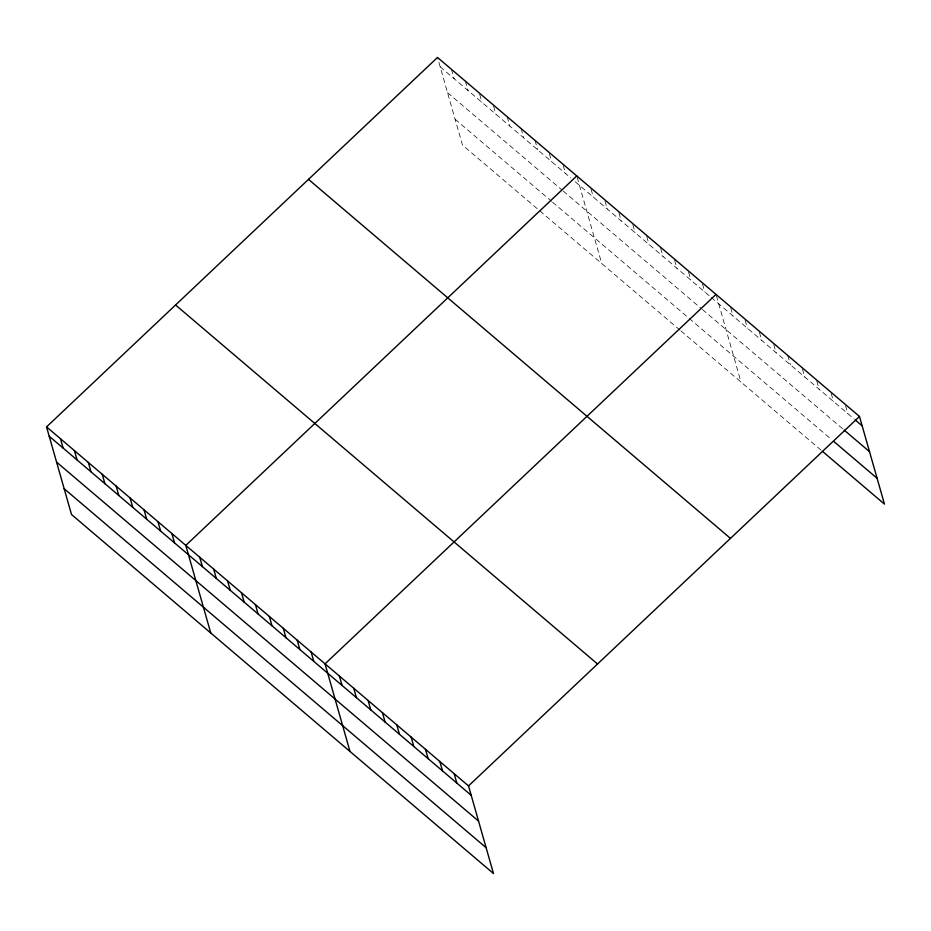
<?xml version="1.0" encoding="UTF-8"?>
<svg xmlns="http://www.w3.org/2000/svg" width="931" height="931" viewBox="0 0 931 931"><rect width="100%" height="100%" fill="white"/><g stroke="black" fill="none" stroke-linecap="round" stroke-linejoin="round"><path stroke-width="0.7" stroke-dasharray="4.66 3.49" d="M440.188 66.834L570.866 178.019M575.149 181.661L710.12 296.5M711.191 297.408L854.437 419.276M447.543 92.658L562.161 190.168M563.232 191.088L701.404 308.65M702.474 309.558L843.032 429.133M455.119 119.261L551.524 201.282M552.595 202.19L831.848 439.781M679.921 330.086L462.474 145.085L437.512 57.454M680.992 330.994L821.549 450.581M845.523 405.602L847.815 413.643M831.174 393.406L833.466 401.436M816.824 381.198L819.117 389.228M802.487 368.99L804.768 377.02M787.754 355.444L790.431 364.824M773.789 344.575L776.082 352.616M759.44 332.367L761.733 340.409M745.091 320.159L747.384 328.201M730.742 307.952L733.034 315.993M716.405 295.744L740.983 382.036M702.474 283.897L704.767 291.938M688.544 272.05L690.837 280.091M674.626 260.203L676.918 268.244M660.696 248.356L662.988 256.397M646.777 236.509L649.07 244.55M632.847 224.662L635.14 232.703M618.929 212.815L621.21 220.856M604.999 200.968L607.291 209.01M591.069 189.121L593.361 197.163M577.15 177.274L601.729 263.554M563.22 165.427L565.513 173.469M549.302 153.58L551.594 161.61M534.988 140.395L537.664 149.763M521.069 128.548L523.734 137.916M507.139 116.689L509.816 126.069M493.593 106.192L495.886 114.222M479.674 94.334L481.967 102.375M465.372 81.148L468.037 90.528M451.442 69.301L454.119 78.681"/><path stroke-width="1.4" d="M46.55 426.898L468.526 785.915L493.488 873.546L71.512 514.529L46.55 426.898L437.512 57.454L859.488 416.471L884.45 504.102L822.643 451.512M576.766 175.936L185.804 545.38L210.767 632.999M716.02 294.405L325.047 663.85L350.009 751.48M468.526 785.915L859.488 416.471M855.542 420.218L862.164 425.851M844.138 430.075L869.519 451.675M834.048 441.655L877.095 478.278M308.498 179.369L730.474 538.386M175.563 304.984L597.539 664.001M49.227 436.278L471.191 795.295M56.582 462.102L478.546 821.119M64.158 488.705L486.133 847.722M454.177 773.708L456.842 783.087M439.828 761.5L442.504 770.88M425.479 749.304L428.155 758.672M411.13 737.096L413.806 746.464M396.792 724.888L399.457 734.268M382.443 712.681L385.108 722.06M368.094 700.473L370.759 709.853M353.745 688.265L356.422 697.645M339.396 676.057L342.073 685.437M311.129 652.003L313.794 661.382M297.198 640.156L299.875 649.535M283.28 628.309L285.945 637.688M269.35 616.462L272.027 625.841M255.431 604.615L258.096 613.995M241.501 592.768L244.178 602.148M227.571 580.921L230.248 590.301M213.653 569.074L216.318 578.454M199.723 557.227L202.399 566.607M171.874 533.533L174.551 542.913M157.956 521.686L160.621 531.054M144.026 509.839L146.702 519.207M130.096 497.992L132.772 507.36M116.177 486.133L118.842 495.513M102.247 474.286L104.924 483.666M88.329 462.439L90.994 471.819M74.399 450.592L77.075 459.972M60.48 438.745L63.145 448.125"/></g></svg>
